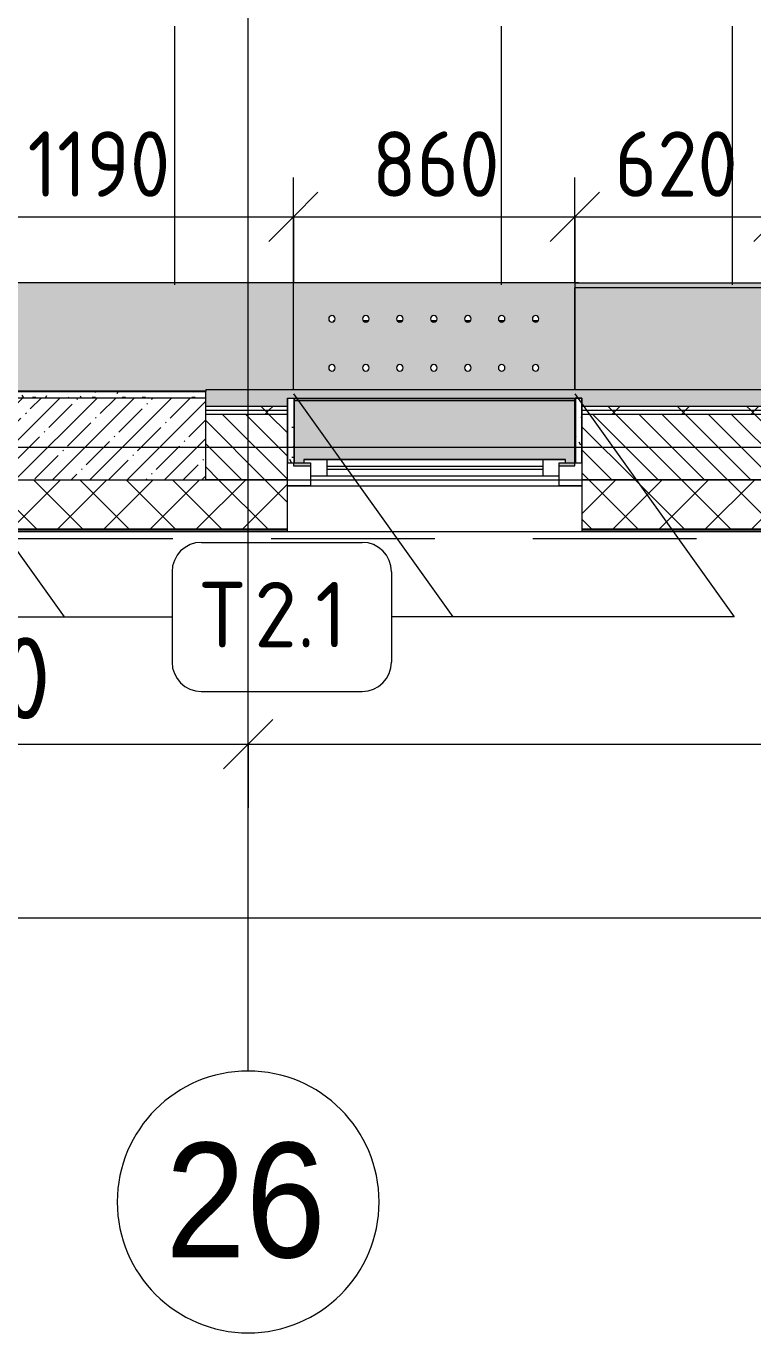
# Model space of a CAD drawing. Header units: millimetres. Extents: x -6228 to 200708, y -8553 to 29014.
# Drawn here: x 144926 to 147147, y -2706 to 1286 of the extents above; entities that cross this region are included whole.
import ezdxf

# ---------------------------------------------------------------- set-up
doc = ezdxf.new("R2010")
doc.units = ezdxf.units.MM
doc.linetypes.add('200_ШТРИХ__ш1_п0_6_', pattern=[800, 500, -300])
doc.linetypes.add('Осевая', pattern=[15875, 3175, -2381.25, 7937.5, -2381.25])
for name, color, linetype, lineweight in [('A-ANNO-DIMS', 7, 'Continuous', 9), ('A-ANNO-DIMS-100', 7, 'Continuous', 9), ('A-DETL-MBND-1', 7, '200_ШТРИХ__ш1_п0_6_', 9), ('A-GLAZ-2', 7, 'Continuous', 9), ('A-WALL-3', 7, 'Continuous', 9), ('A-WALL-4', 7, 'Continuous', 13), ('I-WALL-6', 7, 'Continuous', 9), ('M-EQPM-2', 7, 'Continuous', 9), ('S-COLS-2', 7, 'Continuous', 9), ('Знаки', 7, 'Continuous', 9), ('Марки для знаков', 7, 'Continuous', 9), ('Оси', 7, 'Continuous', 9), ('Оси-1', 7, 'Continuous', 20), ('Оси-2', 7, 'Осевая', 9)]:
    doc.layers.add(name, color=color, linetype=linetype, lineweight=lineweight)
for name, color, linetype, lineweight, true_color in [('I-WALL-1', 7, 'Continuous', 5, 0xe7e7e7), ('I-WALL-8', 9, 'Continuous', 9, 0x808080), ('Знаки-1', 7, 'Continuous', 9, 0xd7cfbf)]:
    doc.layers.add(name, color=color, linetype=linetype, lineweight=lineweight, true_color=true_color)
doc.styles.add('Arial_1', font='arial.ttf', dxfattribs={"width": 0.9, "height": 350})
doc.styles.add('GOST Common_1', font='GOST_Common.ttf', dxfattribs={"height": 200})
doc.styles.add('ISOCPEUR_1', font='isocpeur.ttf', dxfattribs={"width": 0.9, "height": 250})
doc.styles.add('ISOCPEUR_2', font='isocpeur.ttf', dxfattribs={"width": 0.9, "height": 200})
doc.dimstyles.new('ISO-2_0_0_9К_Средний_округл2_1', dxfattribs={"dimscale": 304.8, "dimtxt": 199.196235, "dimasz": 0.492126, "dimexe": 0.393701, "dimexo": 0, "dimgap": 0, "dimtad": 1, "dimdec": 0, "dimrnd": 10, "dimzin": 0, "dimdsep": 46, "dimtxsty": 'ISOCPEUR_2', "dimblk1": 'OBLIQUE', "dimblk2": 'OBLIQUE', "dimsah": 1, "dimcen": 0.09, "dimdle": 0.393701, "dimazin": 0, "dimtfac": 1, "dimtdec": 4, "dimtix": 1, "dimtmove": 0, "dimatfit": 3, "dimfxl": 1, "dimtvp": 1, "dimtolj": 1, "dimtzin": 0, "dimarcsym": 2})
doc.dimstyles.new('ISO-2_5_0_9К_БОЛЬШОЙ', dxfattribs={"dimscale": 304.8, "dimtxt": 248.995294, "dimasz": 0.492126, "dimexe": 0.393701, "dimexo": 0.984252, "dimgap": 0, "dimtad": 1, "dimdec": 0, "dimrnd": 10, "dimzin": 0, "dimdsep": 46, "dimtxsty": 'ISOCPEUR_1', "dimblk1": 'OBLIQUE', "dimblk2": 'OBLIQUE', "dimsah": 1, "dimcen": 0.09, "dimdle": 0.393701, "dimazin": 0, "dimtfac": 1, "dimtdec": 4, "dimtix": 1, "dimtmove": 0, "dimatfit": 3, "dimfxl": 1, "dimtvp": 1, "dimtolj": 1, "dimtzin": 0, "dimarcsym": 2})
pattern_1 = [(0, (50944.32, 0), (121.92, 30.48), [10.058, -81.382, 10.058, -81.382, -487.68]), (0, (50944.32, 0), (121.92, 30.48), [-182.88, 10.058, -172.822, 10.058, -81.382, -213.36]), (0, (50944.32, 0), (121.92, 30.48), [-457.2, 10.058, -50.902, 10.058, -142.342]), (120, (50990.04, 15.24), (-87.356454, 90.345817), [10.058, -81.382, 10.058, -81.382, -487.68]), (120, (50990.04, 15.24), (-87.356454, 90.345817), [-182.88, 10.058, -172.822, 10.058, -81.382, -213.36]), (120, (50990.04, 15.24), (-87.356454, 90.345817), [-457.2, 10.058, -50.902, 10.058, -142.342]), (240, (51005.28, 76.2), (-34.563546, -120.825817), [10.058, -81.382, 10.058, -81.382, -487.68]), (240, (51005.28, 76.2), (-34.563546, -120.825817), [-182.88, 10.058, -172.822, 10.058, -81.382, -213.36]), (240, (51005.28, 76.2), (-34.563546, -120.825817), [-457.2, 10.058, -50.902, 10.058, -142.342])]
pattern_2 = [(45, (50944.32, 0), (-106.06602, 106.06602), []), (135, (50944.32, 0), (-106.06602, -106.06602), [])]

# ---------------------------------------------------------------- blocks, each defined once
blk = doc.blocks.new('120_Окно_СКБ_1Ст - 120_Окно_СКБ_1Ст 900х2500_h_ с форточкой-V166-План зашивки приборов отопления в осях 2 этажа 23-33')
at = {"layer": 'A-GLAZ-2'}
for p, q in [((-450, -127), (-450, -57)), ((-450, -57), (-380, -57)), ((450, -57), (-450, -57)), ((-380, -57), (-380, -127)), ((380, -127), (380, -57)), ((380, -57), (450, -57)), ((450, -57), (450, -127)), ((380, -87), (-380, -87)), ((-380, -87), (-380, -127)), ((-330, -137), (-330, -87)), ((-330, -107), (330, -107)), ((330, -117), (-330, -117)), ((330, -137), (330, -87)), ((380, -127), (380, -87)), ((-380, -127), (-450, -127)), ((-430, -127), (-428.1, -127)), ((-380, -127), (-400, -127)), ((-400, -127), (-400, -137)), ((-400, -137), (400, -137)), ((400, -137), (-400, -137)), ((450, -127), (380, -127)), ((400, -127), (380, -127)), ((400, -137), (400, -127))]:
    blk.add_line(p, q, dxfattribs=at)
blk = doc.blocks.new('BSC_Колонна _Прямоугольная - 250х900-V167-План зашивки приборов отопления в осях 2 этажа 23-33')
at = {"layer": 'S-COLS-2'}
h = blk.add_hatch(dxfattribs=at)
h.set_pattern_fill('FP_147', color=256, style=0, pattern_type=2)
h.set_pattern_definition([(45, (-94080, -25), (-57.024626, 57.024626), []), (45, (-94022.975, -25), (-57.024626, 57.024626), [100.806, -20.161, 3.353, -16.808])])
h.paths.add_polyline_path([(-411.3, -125), (450, -125), (450, 125), (-450, 125), (-450, -125)])
for p, q in [((450, 125), (-450, 125)), ((-450, 125), (-450, -125)), ((450, -125), (450, 125)), ((-450, -125), (450, -125))]:
    blk.add_line(p, q, dxfattribs=at)
blk = doc.blocks.new('radiator_prado_classic_z_tip_30_po exemplyaru - Classic Z Тип 30-300-V195-План зашивки приборов отопления в осях 2 этажа 23-33')
at = {"layer": 'M-EQPM-2'}
for p, q in [((2.6, 164), (0, 164)), ((0, 164), (0, 161.3)), ((0, 161.3), (0, 164)), ((0, 164), (2.6, 164)), ((106.3, 164), (90.6, 164)), ((90.6, 164), (106.3, 164)), ((210.1, 164), (194.3, 164)), ((194.3, 164), (210.1, 164)), ((313.8, 164), (298.1, 164)), ((298.1, 164), (313.8, 164)), ((417.6, 164), (401.8, 164)), ((401.8, 164), (417.6, 164)), ((521.3, 164), (505.6, 164)), ((505.6, 164), (521.3, 164)), ((625.1, 164), (609.3, 164)), ((609.3, 164), (625.1, 164))]:
    blk.add_line(p, q, dxfattribs=at)
blk = doc.blocks.new('Зашивка радиатора_ с перфорацией М1_1 - Зашивка радиатора_ с перфорацией М1_1-V200-План зашивки приборов отопления в осях 2 этажа 23-33')
at = {"layer": 'Знаки-1'}
blk.add_hatch(color=256, dxfattribs=at).paths.add_polyline_path([(430, 380), (378.1, 380), (378.1, 370.4), (398.1, 370.4), (398.1, 360.4), (-401.9, 360.4), (-401.9, 370.4), (-381.9, 370.4), (-381.9, 380), (-430, 380), (-430, 180), (428.1, 180), (428.1, 370.4), (430, 370.4)])
h = blk.add_hatch(color=256, dxfattribs=at)
h.paths.add_polyline_path([(371.6, 180), (-430, 180), (-430, 172.4), (428.1, 172.4), (428.1, 180), (419.6, 180)])
h.paths.add_polyline_path([(415.9, 147.4), (-430, 147.4), (-430, -179.9), (430.2, -179.9), (430.2, 147.4), (419.6, 147.4)])
h.paths.add_polyline_path([(-206.5, 90.4), (-201.5, 89), (-197.8, 85.4), (-196.5, 80.4), (-197.8, 75.4), (-201.5, 71.7), (-206.5, 70.4), (-211.5, 71.7), (-215.2, 75.4), (-216.5, 80.4), (-215.2, 85.4), (-211.5, 89), (-209.1, 90)])
h.paths.add_polyline_path([(-102.8, 90.4), (-97.8, 89), (-94.1, 85.4), (-92.8, 80.4), (-94.1, 75.4), (-97.8, 71.7), (-102.8, 70.4), (-107.8, 71.7), (-111.4, 75.4), (-112.8, 80.4), (-111.4, 85.4), (-107.8, 89), (-105.3, 90)])
h.paths.add_polyline_path([(1, 90.4), (6, 89), (9.7, 85.4), (11, 80.4), (9.7, 75.4), (6, 71.7), (1, 70.4), (-4, 71.7), (-7.7, 75.4), (-9, 80.4), (-7.7, 85.4), (-4, 89), (-1.6, 90)])
h.paths.add_polyline_path([(312.2, 90.4), (317.2, 89), (320.9, 85.4), (322.2, 80.4), (320.9, 75.4), (317.2, 71.7), (312.2, 70.4), (307.2, 71.7), (303.6, 75.4), (302.2, 80.4), (303.6, 85.4), (307.2, 89), (309.7, 90)])
h.paths.add_polyline_path([(-310.3, 90.4), (-305.3, 89), (-301.6, 85.4), (-300.3, 80.4), (-301.6, 75.4), (-305.3, 71.7), (-310.3, 70.4), (-315.3, 71.7), (-318.9, 75.4), (-320.3, 80.4), (-318.9, 85.4), (-315.3, 89), (-312.8, 90)])
h.paths.add_polyline_path([(208.5, 90.4), (213.5, 89), (217.2, 85.4), (218.5, 80.4), (217.2, 75.4), (213.5, 71.7), (208.5, 70.4), (203.5, 71.7), (199.8, 75.4), (198.5, 80.4), (199.8, 85.4), (203.5, 89), (205.9, 90)])
h.paths.add_polyline_path([(104.7, 90.4), (109.7, 89), (113.4, 85.4), (114.7, 80.4), (113.4, 75.4), (109.7, 71.7), (104.7, 70.4), (99.7, 71.7), (96.1, 75.4), (94.7, 80.4), (96.1, 85.4), (99.7, 89), (102.2, 90)])
h.paths.add_polyline_path([(104.7, -59.6), (109.7, -61), (113.4, -64.6), (114.7, -69.6), (113.4, -74.6), (109.7, -78.3), (104.7, -79.6), (99.7, -78.3), (96.1, -74.6), (94.7, -69.6), (96.1, -64.6), (99.7, -61), (102.2, -60)])
h.paths.add_polyline_path([(312.2, -59.6), (317.2, -61), (320.9, -64.6), (322.2, -69.6), (320.9, -74.6), (317.2, -78.3), (312.2, -79.6), (307.2, -78.3), (303.6, -74.6), (302.2, -69.6), (303.6, -64.6), (307.2, -61), (309.7, -60)])
h.paths.add_polyline_path([(208.5, -59.6), (213.5, -61), (217.2, -64.6), (218.5, -69.6), (217.2, -74.6), (213.5, -78.3), (208.5, -79.6), (203.5, -78.3), (199.8, -74.6), (198.5, -69.6), (199.8, -64.6), (203.5, -61), (205.9, -60)])
h.paths.add_polyline_path([(-102.8, -59.6), (-97.8, -61), (-94.1, -64.6), (-92.8, -69.6), (-94.1, -74.6), (-97.8, -78.3), (-102.8, -79.6), (-107.8, -78.3), (-111.4, -74.6), (-112.8, -69.6), (-111.4, -64.6), (-107.8, -61), (-105.3, -60)])
h.paths.add_polyline_path([(-206.5, -59.6), (-201.5, -61), (-197.8, -64.6), (-196.5, -69.6), (-197.8, -74.6), (-201.5, -78.3), (-206.5, -79.6), (-211.5, -78.3), (-215.2, -74.6), (-216.5, -69.6), (-215.2, -64.6), (-211.5, -61), (-209.1, -60)])
h.paths.add_polyline_path([(-310.3, -59.6), (-305.3, -61), (-301.6, -64.6), (-300.3, -69.6), (-301.6, -74.6), (-305.3, -78.3), (-310.3, -79.6), (-315.3, -78.3), (-318.9, -74.6), (-320.3, -69.6), (-318.9, -64.6), (-315.3, -61), (-312.8, -60)])
h.paths.add_polyline_path([(1, -59.6), (6, -61), (9.7, -64.6), (11, -69.6), (9.7, -74.6), (6, -78.3), (1, -79.6), (-4, -78.3), (-7.7, -74.6), (-9, -69.6), (-7.7, -64.6), (-4, -61), (-1.6, -60)])
at = {"layer": 'Знаки'}
for p, q in [((-381.9, 380), (-430, 380)), ((-430, 380), (-430, 180)), ((430, 380), (378.1, 380)), ((430, 370.4), (430, 380)), ((-430, 180), (428.1, 180)), ((428.1, 180), (-430, 180)), ((-430, 180), (-430, 172.4)), ((-430, 147.4), (-430, -163.9)), ((430.2, -179.9), (430.2, 147.4)), ((-430, -179.9), (430.2, -179.9))]:
    blk.add_line(p, q, dxfattribs=at)
for centre, start, end in [((-310.3, 80.4), 180, 0), ((-310.3, 80.4), 0, 180), ((-206.5, 80.4), 0, 180), ((-206.5, 80.4), 180, 360), ((-102.8, 80.4), 0, 180), ((-102.8, 80.4), 180, 0), ((1, 80.4), 0, 180), ((1, 80.4), 180, 0), ((104.7, 80.4), 0, 180), ((104.7, 80.4), 180, 360), ((208.5, 80.4), 0, 180), ((208.5, 80.4), 180, 0), ((312.2, 80.4), 0, 180), ((312.2, 80.4), 180, 0), ((-310.3, -69.6), 0, 180), ((-310.3, -69.6), 180, 0), ((-206.5, -69.6), 0, 180), ((-206.5, -69.6), 180, 0), ((-102.8, -69.6), 0, 180), ((-102.8, -69.6), 180, 0), ((1, -69.6), 0, 180), ((1, -69.6), 180, 0), ((104.7, -69.6), 0, 180), ((104.7, -69.6), 180, 0), ((208.5, -69.6), 0, 180), ((208.5, -69.6), 180, 0), ((312.2, -69.6), 0, 180), ((312.2, -69.6), 180, 0)]:
    blk.add_arc(centre, 10, start, end, dxfattribs=at)
blk = doc.blocks.new('Зашивка без перфорации М3_2_1 - М3_2_2-31135864-План зашивки приборов отопления в осях 2 этажа 23-33')
at = {"layer": 'Знаки-1'}
h = blk.add_hatch(color=256, dxfattribs=at)
h.paths.add_polyline_path([(758.1, 180), (758.1, 172.4), (760.2, 172.4), (760.2, 180)])
h.paths.add_polyline_path([(738.1, 152.4), (-161.9, 151.4), (-161.9, 147.4), (-430, 147.4), (-430, -179.9), (760.2, -179.9), (760.2, 147.4), (738.1, 147.4)])
at = {"layer": 'Знаки'}
for p, q in [((760.2, 180), (758.1, 180)), ((760.2, 172.4), (760.2, 180)), ((-430, 147.4), (-430, -179.9)), ((760.2, -179.9), (760.2, 147.4)), ((-430, -179.9), (760.2, -179.9))]:
    blk.add_line(p, q, dxfattribs=at)
blk = doc.blocks.new('Зашивка без перфорации М3_2_1 - М3_2_8-V214-План зашивки приборов отопления в осях 2 этажа 23-33')
at = {"layer": 'Знаки-1'}
h = blk.add_hatch(color=256, dxfattribs=at)
h.paths.add_polyline_path([(190.2, 180), (188.1, 180), (188.1, 172.3), (190.2, 172.3)])
h.paths.add_polyline_path([(190.2, 147.3), (-411.9, 147.3), (-411.9, -163.9), (190, -163.9), (190.2, 57.2)])
blk.add_hatch(color=256, dxfattribs=at).paths.add_polyline_path([(-100.1, -163.9), (-411.9, -163.9), (-411.9, -179.9), (190, -179.9), (190, -163.9), (-18.7, -163.9)])
at = {"layer": 'Знаки'}
for p, q in [((190.2, 180), (188.1, 180)), ((190.2, 172.3), (190.2, 180)), ((190.2, -179.9), (190.2, 147.3)), ((-411.9, -163.9), (190, -163.9)), ((190, -179.9), (-411.9, -179.9)), ((190, -179.9), (190, -163.9))]:
    blk.add_line(p, q, dxfattribs=at)
blk = doc.blocks.new('Зашивка_ опоясывающая панель - Зашивка_ опоясывающая панель Т2_1-V222-План зашивки приборов отопления в осях 2 этажа 23-33')
at = {"layer": 'Знаки-1'}
blk.add_hatch(color=256, dxfattribs=at).paths.add_polyline_path([(-406, 179.9), (-406, 180), (-407.6, 179.9)])
at = {"layer": 'Знаки'}
blk.add_line((-430, 180), (-406, 180), dxfattribs=at)
blk = doc.blocks.new('Зашивка_ опоясывающая панель - Зашивка_ опоясывающая панель Т2_1-V223-План зашивки приборов отопления в осях 2 этажа 23-33')
at = {"layer": 'Знаки'}
blk.add_line((-430, 180), (-406, 180), dxfattribs=at)
blk = doc.blocks.new('Ось сетки - D8-29747960-План зашивки приборов отопления в осях 2 этажа 23-33')
at = {"layer": 'Оси-1'}
for start, end in [(360, 180), (180, 360)]:
    blk.add_arc((0, 0), 4, start, end, dxfattribs=at)
blk = doc.blocks.new('DIMBLOCK18-План зашивки приборов отопления в осях 2 этажа 23-33')
at = {"layer": 'A-ANNO-DIMS-100'}
for p, q in [((143804.3, -1101.7), (143804.3, -787.7)), ((145604.3, -1101.7), (145604.3, -787.7)), ((143804.3, -907.7), (145604.3, -907.7)), ((143804.3, -907.7), (143804.3, -1101.7)), ((145604.3, -907.7), (145604.3, -1101.7))]:
    blk.add_line(p, q, dxfattribs=at)
at = {"layer": 'A-ANNO-DIMS-100', "lineweight": 20}
for p, q in [((143804.3, -907.7), (143879.3, -832.7)), ((145604.3, -907.7), (145679.3, -832.7)), ((143804.3, -907.7), (143729.3, -982.7)), ((145604.3, -907.7), (145529.3, -982.7))]:
    blk.add_line(p, q, dxfattribs=at)
at = {"layer": 'A-ANNO-DIMS-100', "color": 0, "insert": (144409.8, -581.1), "char_height": 250, "width": 706.764, "attachment_point": 1, "line_spacing_factor": 1.149209, "style": 'ISOCPEUR_1'}
blk.add_mtext('1800', dxfattribs=at)
blk = doc.blocks.new('_Oblique')
at = {"color": 0, "linetype": 'ByBlock', "lineweight": -2}
blk.add_line((-0.5, -0.5), (0.5, 0.5), dxfattribs=at)
blk = doc.blocks.new('DIMBLOCK19-План зашивки приборов отопления в осях 2 этажа 23-33')
at = {"layer": 'A-ANNO-DIMS-100'}
for p, q in [((145604.3, -1101.7), (145604.3, -787.7)), ((149554.3, -1101.7), (149554.3, -787.7)), ((145604.3, -907.7), (149554.3, -907.7)), ((145604.3, -907.7), (145604.3, -1101.7)), ((149554.3, -907.7), (149554.3, -1101.7))]:
    blk.add_line(p, q, dxfattribs=at)
at = {"layer": 'A-ANNO-DIMS-100', "lineweight": 20}
for p, q in [((145604.3, -907.7), (145679.3, -832.7)), ((149554.3, -907.7), (149629.3, -832.7)), ((145604.3, -907.7), (145529.3, -982.7)), ((149554.3, -907.7), (149479.3, -982.7))]:
    blk.add_line(p, q, dxfattribs=at)
at = {"layer": 'A-ANNO-DIMS-100', "color": 0, "insert": (147263.3, -581.1), "char_height": 250, "width": 758.478, "attachment_point": 1, "line_spacing_factor": 1.149209, "style": 'ISOCPEUR_1'}
blk.add_mtext('3950', dxfattribs=at)
blk = doc.blocks.new('DIMBLOCK27-План зашивки приборов отопления в осях 2 этажа 23-33')
at = {"layer": 'A-ANNO-DIMS-100'}
for p, q in [((135504.3, -1632.5), (135504.3, -1318.5)), ((175954.3, -1632.5), (175954.3, -1318.5)), ((135384.3, -1438.5), (176074.3, -1438.5)), ((135504.3, -1438.5), (135504.3, -1632.5)), ((175954.3, -1438.5), (175954.3, -1632.5))]:
    blk.add_line(p, q, dxfattribs=at)
at = {"layer": 'A-ANNO-DIMS-100', "lineweight": 20}
for p, q in [((135504.3, -1438.5), (135579.3, -1363.5)), ((175954.3, -1438.5), (176029.3, -1363.5)), ((135504.3, -1438.5), (135429.3, -1513.5)), ((175954.3, -1438.5), (175879.3, -1513.5))]:
    blk.add_line(p, q, dxfattribs=at)
at = {"layer": 'A-ANNO-DIMS-100', "color": 0, "insert": (155310.3, -1111.9), "char_height": 250, "width": 1005.558, "attachment_point": 1, "line_spacing_factor": 1.149209, "style": 'ISOCPEUR_1'}
blk.add_mtext('40450', dxfattribs=at)
blk = doc.blocks.new('Марка_Знаки - В прямоуг_Наименование краткое-30718135-План зашивки приборов отопления в осях 2 этажа 23-33')
at = {"layer": 'Марки для знаков'}
for p, q in [((-2.455, 2.278), (2.455, 2.278)), ((-3.355, 1.378), (-3.355, -1.384)), ((3.355, 1.378), (3.355, -1.378)), ((-2.461, -2.278), (2.455, -2.278))]:
    blk.add_line(p, q, dxfattribs=at)
for centre, radius, start, end in [((-2.455, 1.378), 0.9, 90, 180), ((2.455, 1.378), 0.9, 0, 90), ((-2.461, -1.384), 0.893, 180, 270), ((2.455, -1.378), 0.9, 270, 0)]:
    blk.add_arc(centre, radius, start, end, dxfattribs=at)
blk = doc.blocks.new('DIMBLOCK31-План зашивки приборов отопления в осях 2 этажа 23-33')
at = {"layer": 'A-ANNO-DIMS-100'}
for p, q in [((144554.2, 502.3), (144554.2, 823.5)), ((145742.4, 502.3), (145742.4, 823.5)), ((144554.2, 703.5), (145742.4, 703.5)), ((144554.2, 703.5), (144554.2, 502.3)), ((145742.4, 703.5), (145742.4, 502.3))]:
    blk.add_line(p, q, dxfattribs=at)
at = {"layer": 'A-ANNO-DIMS-100', "lineweight": 20}
for p, q in [((144554.2, 703.5), (144629.2, 778.5)), ((145742.4, 703.5), (145817.4, 778.5)), ((144554.2, 703.5), (144479.2, 628.5)), ((145742.4, 703.5), (145667.4, 628.5))]:
    blk.add_line(p, q, dxfattribs=at)
at = {"layer": 'A-ANNO-DIMS-100', "color": 0, "insert": (144930, 964.8), "char_height": 200, "width": 524.039, "attachment_point": 1, "line_spacing_factor": 1.149209, "style": 'ISOCPEUR_2'}
blk.add_mtext('1190', dxfattribs=at)
blk = doc.blocks.new('DIMBLOCK32-План зашивки приборов отопления в осях 2 этажа 23-33')
at = {"layer": 'A-ANNO-DIMS-100'}
for p, q in [((145742.4, 502.3), (145742.4, 823.5)), ((146602.4, 502.3), (146602.4, 823.5)), ((145742.4, 703.5), (146602.4, 703.5)), ((145742.4, 703.5), (145742.4, 502.3)), ((146602.4, 703.5), (146602.4, 502.3))]:
    blk.add_line(p, q, dxfattribs=at)
at = {"layer": 'A-ANNO-DIMS-100', "lineweight": 20}
for p, q in [((145742.4, 703.5), (145817.4, 778.5)), ((146602.4, 703.5), (146677.4, 778.5)), ((145742.4, 703.5), (145667.4, 628.5)), ((146602.4, 703.5), (146527.4, 628.5))]:
    blk.add_line(p, q, dxfattribs=at)
at = {"layer": 'A-ANNO-DIMS-100', "color": 0, "insert": (145982.8, 964.8), "char_height": 200, "width": 455.087, "attachment_point": 1, "line_spacing_factor": 1.149209, "style": 'ISOCPEUR_2'}
blk.add_mtext('860', dxfattribs=at)
blk = doc.blocks.new('DIMBLOCK33-План зашивки приборов отопления в осях 2 этажа 23-33')
at = {"layer": 'A-ANNO-DIMS-100'}
for p, q in [((146602.4, 502.3), (146602.4, 823.5)), ((147224.3, 500), (147224.3, 823.5)), ((146602.4, 703.5), (147344.3, 703.5)), ((146602.4, 703.5), (146602.4, 502.3)), ((147224.3, 703.5), (147224.3, 500))]:
    blk.add_line(p, q, dxfattribs=at)
at = {"layer": 'A-ANNO-DIMS-100', "lineweight": 20}
for p, q in [((146602.4, 703.5), (146677.4, 778.5)), ((147224.3, 703.5), (147299.3, 778.5)), ((146602.4, 703.5), (146527.4, 628.5)), ((147224.3, 703.5), (147149.3, 628.5))]:
    blk.add_line(p, q, dxfattribs=at)
at = {"layer": 'A-ANNO-DIMS-100', "color": 0, "insert": (146723.7, 964.8), "char_height": 200, "width": 455.087, "attachment_point": 1, "line_spacing_factor": 1.149209, "style": 'ISOCPEUR_2'}
blk.add_mtext('620', dxfattribs=at)

msp = doc.modelspace()

# ---------------------------------------------------------------- hatches: boundary and pattern name
at = {"layer": 'A-WALL-3'}
h = msp.add_hatch(dxfattribs=at)
h.set_pattern_fill('FP_143', color=256, style=0, pattern_type=2)
h.set_pattern_definition([(135, (50944.32, 0), (-35.35534, -35.35534), [])])
h.paths.add_polyline_path([(173595.1, -100), (173774.3, -100), (173774.3, 100), (172974.3, 100), (172974.3, -100), (173269.5, -100)])
h.paths.add_polyline_path([(170274.3, -100), (170274.3, 100), (169774.3, 100), (169774.3, -100), (170013.1, -100)])
h.paths.add_polyline_path([(165779.7, -100), (166574.3, -100), (166574.3, 100), (165524.3, 100), (165524.3, -100)])
h.paths.add_polyline_path([(164374.3, -100), (164624.3, -100), (164624.3, 100), (164374.3, 100)])
h.paths.add_polyline_path([(159874.3, -100), (161174.3, -100), (161174.3, 100), (159874.3, 100)])
h.paths.add_polyline_path([(155774.3, -100), (155774.3, 100), (154724.3, 100), (154724.3, -100), (155684.8, -100)])
h.paths.add_polyline_path([(153731, -100), (153824.3, -100), (153824.3, 100), (153574.3, 100), (153574.3, -100)])
h.paths.add_polyline_path([(152674.3, -100), (152674.3, 100), (151774.3, 100), (151774.3, -100), (152428.4, -100)])
h.paths.add_polyline_path([(148846.4, -100), (149974.3, -100), (149974.3, 100), (146624.3, 100), (146624.3, -100), (148520.7, -100)])
h.paths.add_polyline_path([(145724.3, -100), (145724.3, 100), (145474.3, 100), (145474.3, -100), (145589.9, -100)])
h.paths.add_polyline_path([(143636.1, -100), (143674.3, -100), (143674.3, 100), (142874.3, 100), (142874.3, -100), (143310.4, -100)])
h = msp.add_hatch(dxfattribs=at)
h.set_pattern_fill('FP_141', color=256, style=0, pattern_type=2)
h.set_pattern_definition([(45, (50944.32, 0), (-70.71068, 70.71068), []), (135, (50944.32, 0), (-70.71068, -70.71068), [])])
h.paths.add_polyline_path([(176024.3, -250), (176024.3, -100), (174674.3, -100), (174674.3, -250)])
h.paths.add_polyline_path([(173774.3, -250), (173774.3, -100), (172974.3, -100), (172974.3, -250)])
h.paths.add_polyline_path([(171174.3, -250), (172074.3, -250), (172074.3, -100), (171174.3, -100), (171174.3, -126.2)])
h.paths.add_polyline_path([(170274.3, -250), (170274.3, -100), (168874.3, -100), (168874.3, -250)])
h.paths.add_polyline_path([(166574.3, -250), (166574.3, -100), (165524.3, -100), (165524.3, -250)])
h.paths.add_polyline_path([(164624.3, -250), (164624.3, -100), (163474.3, -100), (163474.3, -250)])
h.paths.add_polyline_path([(161174.3, -250), (161174.3, -100), (159874.3, -100), (159874.3, -250)])
h.paths.add_polyline_path([(158974.3, -250), (158974.3, -100), (158074.3, -100), (158074.3, -250)])
h.paths.add_polyline_path([(155774.3, -250), (155774.3, -100), (154724.3, -100), (154724.3, -250)])
h.paths.add_polyline_path([(153824.3, -250), (153824.3, -100), (151774.3, -100), (151774.3, -250)])
h.paths.add_polyline_path([(150874.3, -250), (150874.3, -100), (146624.3, -100), (146624.3, -250)])
h.paths.add_polyline_path([(145724.3, -250), (145724.3, -100), (144574.3, -100), (144574.3, -250)])
h.paths.add_polyline_path([(142874.3, -250), (143674.3, -250), (143674.3, -100), (142874.3, -100), (142874.3, -126.2)])
h.paths.add_polyline_path([(141974.3, -250), (141974.3, -100), (140154.3, -100), (140154.3, -250), (140705.3, -250)])
at = {"layer": 'I-WALL-1'}
h = msp.add_hatch(color=256, dxfattribs=at)
h.paths.add_polyline_path([(148846.4, 125), (149974.3, 125), (149974.3, 175), (147674.3, 175), (147674.3, 125), (148520.7, 125)])
h.paths.add_polyline_path([(147543.8, 125), (147649.3, 125), (147649.3, 175), (147249.3, 175), (147249.3, 125), (147381, 125)])
h.paths.add_polyline_path([(146624.3, 125), (147224.3, 125), (147224.3, 175), (145474.3, 175), (145474.3, 125), (145724.3, 125), (145724.3, 150), (146624.3, 150), (146624.3, 134.7)])
at = {"layer": 'I-WALL-6'}
h = msp.add_hatch(dxfattribs=at)
h.set_pattern_fill('FP_161', color=256, style=0, pattern_type=2)
h.set_pattern_definition(pattern_2)
h.paths.add_polyline_path([(148520.7, 112.5), (149974.3, 112.5), (149974.3, 125), (146624.3, 125), (146624.3, 112.5), (148195.1, 112.5)])
h.paths.add_polyline_path([(145589.9, 112.5), (145724.3, 112.5), (145724.3, 125), (145474.3, 125), (145474.3, 112.5)])
h = msp.add_hatch(dxfattribs=at)
h.set_pattern_fill('FP_161', color=256, style=0, pattern_type=2)
h.set_pattern_definition(pattern_2)
h.paths.add_polyline_path([(149497.6, 100), (149974.3, 100), (149974.3, 112.5), (146624.3, 112.5), (146624.3, 100), (149172, 100)])
h.paths.add_polyline_path([(145589.9, 100), (145724.3, 100), (145724.3, 112.5), (145474.3, 112.5), (145474.3, 100)])
at = {"layer": 'I-WALL-8'}
h = msp.add_hatch(dxfattribs=at)
h.set_pattern_fill('FP_160', color=256, style=0, pattern_type=2)
h.set_pattern_definition(pattern_1)
h.paths.add_polyline_path([(144287.4, 150), (145474.3, 150), (145474.3, 170), (143385.3, 170), (143385.3, 150), (144124.6, 150)])
h = msp.add_hatch(dxfattribs=at)
h.set_pattern_fill('FP_160', color=256, style=0, pattern_type=2)
h.set_pattern_definition(pattern_1)
h.paths.add_polyline_path([(145744.3, -48), (145744.3, 150), (145724.3, 150), (145724.3, -48)])
h = msp.add_hatch(dxfattribs=at)
h.set_pattern_fill('FP_160', color=256, style=0, pattern_type=2)
h.set_pattern_definition(pattern_1)
h.paths.add_polyline_path([(146624.3, -48), (146624.3, 150), (146604.3, 150), (146604.3, -48)])

# ---------------------------------------------------------------- linework, layer by layer
at = {"layer": 'A-DETL-MBND-1'}
msp.add_line((158974.3, -280), (140124.3, -280), dxfattribs=at)
at = {"layer": 'A-WALL-3'}
for p, q in [((145724.3, -258), (145724.3, 100)), ((146624.3, 100), (146624.3, -258)), ((145724.3, -100), (146624.3, -100)), ((143674.3, -258), (158074.3, -258))]:
    msp.add_line(p, q, dxfattribs=at)
at = {"layer": 'A-WALL-4'}
for p, q in [((143385.3, 170), (145474.3, 170)), ((145474.3, 150), (145474.3, 171)), ((145474.3, 125), (145724.3, 125)), ((146624.3, 125), (147224.3, 125)), ((145474.3, 112.5), (145724.3, 112.5)), ((145724.3, 100), (145474.3, 100)), ((146624.3, 112.5), (149974.3, 112.5)), ((149974.3, 100), (146624.3, 100)), ((145474.3, -100), (145724.3, -100)), ((145724.3, -100), (145474.3, -100)), ((146624.3, -100), (149974.3, -100)), ((149974.3, -100), (146624.3, -100)), ((144574.3, -250), (145724.3, -250)), ((144574.3, -253), (145724.3, -253)), ((146624.3, -250), (150874.3, -250)), ((146624.3, -253), (150874.3, -253))]:
    msp.add_line(p, q, dxfattribs=at)
at = {"layer": 'I-WALL-6'}
for p, q in [((145474.3, 171), (143386.3, 171)), ((147224.3, 175), (145474.3, 175)), ((145474.3, 175), (145474.3, 171)), ((145724.3, 100), (145724.3, 150)), ((145724.3, 150), (146624.3, 150)), ((145724.3, 150), (145724.3, -48)), ((145744.3, -48), (145744.3, 150)), ((145745.3, -48), (145745.3, 150)), ((146624.3, 150), (146603.3, 150)), ((146603.3, 150), (146603.3, -48)), ((146604.3, 150), (146604.3, -48)), ((146624.3, 150), (146624.3, 100)), ((146624.3, -48), (146624.3, 150)), ((146604.3, 100), (146602.4, 100)), ((145724.3, -48), (145745.3, -48)), ((146603.3, -48), (146624.3, -48))]:
    msp.add_line(p, q, dxfattribs=at)
at = {"layer": 'Марки для знаков'}
for p, q in [((145379.9, 496.2), (145379.9, 1286.2)), ((146377.9, 496.2), (146377.9, 1286.2)), ((147084, 496.2), (147084, 1286.2)), ((144554.2, 162.4), (145041.7, -518.8)), ((145742.4, 162.4), (146229.8, -518.8)), ((146602.4, 162.4), (147089.8, -518.8)), ((144181.4, -518.8), (145371.5, -518.8)), ((145041.7, -518.8), (145371.5, -518.8)), ((147089.8, -518.8), (146042.4, -518.8)), ((146229.8, -518.8), (146042.4, -518.8))]:
    msp.add_line(p, q, dxfattribs=at)
at = {"layer": 'Оси'}
msp.add_line((145604.3, -1906.3), (145604.3, 593.7), dxfattribs=at)
at = {"layer": 'Оси-2'}
for p, q in [((145604.3, 593.7), (145604.3, 19415.1)), ((135881, 0), (173704.3, 0))]:
    msp.add_line(p, q, dxfattribs=at)

# ---------------------------------------------------------------- block references
at = {"layer": 'A-GLAZ-2', "rotation": 180}
msp.add_blockref('120_Окно_СКБ_1Ст - 120_Окно_СКБ_1Ст 900х2500_h_ с форточкой-V166-План зашивки приборов отопления в осях 2 этажа 23-33', (146174.3, -175), dxfattribs=at)
at = {"layer": 'M-EQPM-2'}
msp.add_blockref('radiator_prado_classic_z_tip_30_po exemplyaru - Classic Z Тип 30-300-V195-План зашивки приборов отопления в осях 2 этажа 23-33', (145865.4, 222), dxfattribs=at)
at = {"layer": 'S-COLS-2'}
msp.add_blockref('BSC_Колонна _Прямоугольная - 250х900-V167-План зашивки приборов отопления в осях 2 этажа 23-33', (145024.3, 25), dxfattribs=at)
at = {"layer": 'Знаки', "rotation": 180}
for name, p in [('Зашивка без перфорации М3_2_1 - М3_2_2-31135864-План зашивки приборов отопления в осях 2 этажа 23-33', (145312.4, 322.4)), ('Зашивка радиатора_ с перфорацией М1_1 - Зашивка радиатора_ с перфорацией М1_1-V200-План зашивки приборов отопления в осях 2 этажа 23-33', (146172.4, 322.4)), ('Зашивка без перфорации М3_2_1 - М3_2_8-V214-План зашивки приборов отопления в осях 2 этажа 23-33', (146792.4, 322.3))]:
    msp.add_blockref(name, p, dxfattribs=at)
at = {"layer": 'Знаки'}
for name, p in [('Зашивка_ опоясывающая панель - Зашивка_ опоясывающая панель Т2_1-V222-План зашивки приборов отопления в осях 2 этажа 23-33', (146160.4, 322.4)), ('Зашивка_ опоясывающая панель - Зашивка_ опоясывающая панель Т2_1-V223-План зашивки приборов отопления в осях 2 этажа 23-33', (147020.4, 322.4))]:
    msp.add_blockref(name, p, dxfattribs=at)
at = {"layer": 'Марки для знаков', "xscale": 99.99999999999993, "yscale": 99.99999999999993, "zscale": 99.99999999999993}
msp.add_blockref('Марка_Знаки - В прямоуг_Наименование краткое-30718135-План зашивки приборов отопления в осях 2 этажа 23-33', (145707, -518.8), dxfattribs=at)
at = {"layer": 'Оси-1', "xscale": 99.99999999999993, "yscale": 99.99999999999993, "zscale": 99.99999999999993}
msp.add_blockref('Ось сетки - D8-29747960-План зашивки приборов отопления в осях 2 этажа 23-33', (145604.3, -2306.3), dxfattribs=at)

# ---------------------------------------------------------------- texts
at = {"layer": 'Марки для знаков', "char_height": 200, "attachment_point": 1, "style": 'GOST Common_1'}
for s, insert, width in [('\\fGOST Common|b0|i0|c204|p34|;Т', (145457.5, -411.8), 200.422), ('2.1', (145622.8, -411.8), 368.776)]:
    msp.add_mtext(s, dxfattribs=dict(at, insert=insert, width=width))
at = {"layer": 'Оси', "insert": (145351.7, -2125.6), "char_height": 350, "width": 606.076, "attachment_point": 1, "style": 'Arial_1'}
msp.add_mtext('26', dxfattribs=at)

# ---------------------------------------------------------------- dimensions: what is measured, and where the dimension line sits
at = {"layer": 'A-ANNO-DIMS'}
for base, p1, p2, dimstyle, override, picture, middle in [((145742.4, 703.5), (144554.2, 502.3), (145742.4, 502.3), 'ISO-2_0_0_9К_Средний_округл2_1', {"dimpost": '<>', "dimfxl": 1188.125}, 'DIMBLOCK31-План зашивки приборов отопления в осях 2 этажа 23-33', (145148.3, 803.5)), ((146602.4, 703.5), (145742.4, 502.3), (146602.4, 502.3), 'ISO-2_0_0_9К_Средний_округл2_1', {"dimpost": '<>', "dimfxl": 860}, 'DIMBLOCK32-План зашивки приборов отопления в осях 2 этажа 23-33', (146172.4, 803.5)), ((147224.3, 703.5), (146602.4, 502.3), (147224.3, 500), 'ISO-2_0_0_9К_Средний_округл2_1', {"dimpost": '<>', "dimfxl": 621.949351}, 'DIMBLOCK33-План зашивки приборов отопления в осях 2 этажа 23-33', (146913.3, 803.5)), ((145604.3, -907.7), (143804.3, -801.7), (145604.3, -801.7), 'ISO-2_5_0_9К_БОЛЬШОЙ', {"dimpost": '<>', "dimfxl": 1800}, 'DIMBLOCK18-План зашивки приборов отопления в осях 2 этажа 23-33', (144704.3, -782.7)), ((149554.3, -907.7), (145604.3, -801.7), (149554.3, -801.7), 'ISO-2_5_0_9К_БОЛЬШОЙ', {"dimpost": '<>', "dimfxl": 3950}, 'DIMBLOCK19-План зашивки приборов отопления в осях 2 этажа 23-33', (147579.3, -782.7)), ((175954.3, -1438.5), (135504.3, -1332.5), (175954.3, -1332.5), 'ISO-2_5_0_9К_БОЛЬШОЙ', {"dimpost": '<>', "dimfxl": 40450}, 'DIMBLOCK27-План зашивки приборов отопления в осях 2 этажа 23-33', (155729.3, -1313.5))]:
    dim = msp.add_linear_dim(base=base, p1=p1, p2=p2, dimstyle=dimstyle, override=override, dxfattribs=at)
    dim.commit()
    dim.dimension.update_dxf_attribs({"geometry": picture, "text_midpoint": middle})

doc.saveas('drawing.dxf')
